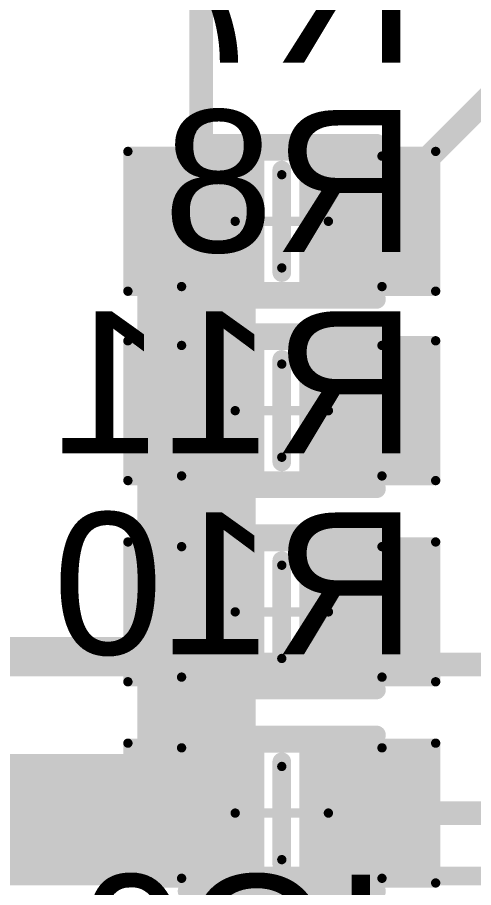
# Model space of a CAD drawing. Header units: millimetres. Extents: x 0.82 to 4.9, y 1.18 to 4.75.
# Drawn here: x 3.5183 to 3.711, y 2.8585 to 3.2261 of the extents above; entities that cross this region are included whole.
import ezdxf

# ---------------------------------------------------------------- set-up
doc = ezdxf.new("R2010")
doc.units = ezdxf.units.MM
doc.header["$MEASUREMENT"] = 0
for name, color, linetype in [('BottomLayer', 5, 'Continuous'), ('BottomOverlay', 54, 'Continuous'), ('BottomPaste', 16, 'Continuous'), ('BottomSolder', 6, 'Continuous'), ('Mechanical1', 6, 'Continuous'), ('Mechanical15', 56, 'Continuous'), ('TopOverlay', 2, 'Continuous')]:
    doc.layers.add(name, color=color, linetype=linetype)
doc.styles.add('Arial', font='arial.ttf', dxfattribs={"height": 0.2})

# ---------------------------------------------------------------- blocks, each defined once
blk = doc.blocks.new('LCD_2_4_TFT_SPI_240_320_B_1')
at = {"layer": 'BottomOverlay', "const_width": 0.01}
blk.add_lwpolyline([(0.84094, -1.51929), (0.84095, 1.51929)], dxfattribs=at)
at = {"layer": 'Mechanical15', "const_width": 0.01}
blk.add_lwpolyline([(-0.84094, 0), (0.84094, 0)], dxfattribs=at)
at = {"layer": 'Mechanical15', "const_width": 0.005}
blk.add_lwpolyline([(0.83844, 0, 1), (0.84344, 0, 1)], format="xyb", close=True, dxfattribs=at)
blk = doc.blocks.new('6_0805_L_B_28')
at = {"layer": 'BottomLayer'}
for points in [[(-0.01139, 0.02559), (-0.01139, -0.02559), (-0.06061, -0.02559), (-0.06061, 0.02559)], [(0.06061, 0.02559), (0.06061, -0.02559), (0.01139, -0.02559), (0.01139, 0.02559)]]:
    blk.add_hatch(color=5, dxfattribs=at).paths.add_polyline_path(points)
at = {"layer": 'BottomPaste'}
for points in [[(-0.01139, 0.02559), (-0.01139, -0.02559), (-0.06061, -0.02559), (-0.06061, 0.02559)], [(0.06061, 0.02559), (0.06061, -0.02559), (0.01139, -0.02559), (0.01139, 0.02559)]]:
    blk.add_hatch(color=16, dxfattribs=at).paths.add_polyline_path(points)
at = {"layer": 'BottomSolder'}
for points in [[(-0.00739, 0.02959), (-0.00739, -0.02959), (-0.06461, -0.02959), (-0.06461, 0.02959)], [(0.06461, 0.02959), (0.06461, -0.02959), (0.00739, -0.02959), (0.00739, 0.02959)]]:
    blk.add_hatch(color=6, dxfattribs=at).paths.add_polyline_path(points)
at = {"layer": 'BottomOverlay', "const_width": 0.00787}
for points in [[(0.04, 0.033), (-0.04, 0.033)], [(0, 0.02165), (0, -0.02165)], [(0.04, -0.033), (-0.04, -0.033)]]:
    blk.add_lwpolyline(points, dxfattribs=at)
at = {"layer": 'BottomOverlay', "const_width": 0.00394}
for points in [[(-0.04197, 0.033, 1), (-0.03803, 0.033, 1)], [(0.03803, 0.033, 1), (0.04197, 0.033, 1)], [(-0.00197, 0.02165, 1), (0.00197, 0.02165, 1)], [(-0.00197, -0.02165, 1), (0.00197, -0.02165, 1)], [(-0.04197, -0.033, 1), (-0.03803, -0.033, 1)], [(0.03803, -0.033, 1), (0.04197, -0.033, 1)]]:
    blk.add_lwpolyline(points, format="xyb", close=True, dxfattribs=at)
at = {"layer": 'Mechanical1', "const_width": 0.00394}
for points in [[(0.04232, 0.02756), (-0.04232, 0.02756)], [(-0.04232, 0.02756), (-0.04232, -0.02756)], [(0.04232, 0.02756), (0.04232, -0.02756)], [(0.04232, -0.02756), (-0.04232, -0.02756)]]:
    blk.add_lwpolyline(points, dxfattribs=at)
at = {"layer": 'Mechanical1', "const_width": 0.00197}
for points in [[(-0.04331, 0.02756, 1), (-0.04134, 0.02756, 1)], [(-0.04331, 0.02756, 1), (-0.04134, 0.02756, 1)], [(0.04134, 0.02756, 1), (0.04331, 0.02756, 1)], [(0.04134, 0.02756, 1), (0.04331, 0.02756, 1)], [(-0.04331, -0.02756, 1), (-0.04134, -0.02756, 1)], [(-0.04331, -0.02756, 1), (-0.04134, -0.02756, 1)], [(0.04134, -0.02756, 1), (0.04331, -0.02756, 1)], [(0.04134, -0.02756, 1), (0.04331, -0.02756, 1)]]:
    blk.add_lwpolyline(points, format="xyb", close=True, dxfattribs=at)
at = {"layer": 'Mechanical15', "const_width": 0.00394}
for points in [[(-0.065, 0.02953), (-0.065, -0.02953)], [(0.065, 0.02953), (-0.065, 0.02953)], [(0.065, 0.02953), (0.065, -0.02953)], [(0, 0.01968), (0, -0.01969)], [(0.01969, 0), (-0.01969, 0)], [(0.065, -0.02953), (-0.065, -0.02953)]]:
    blk.add_lwpolyline(points, dxfattribs=at)
at = {"layer": 'Mechanical15', "const_width": 0.00197}
for points in [[(-0.06598, 0.02953, 1), (-0.06402, 0.02953, 1)], [(-0.06598, 0.02953, 1), (-0.06402, 0.02953, 1)], [(0.06402, 0.02953, 1), (0.06598, 0.02953, 1)], [(0.06402, 0.02953, 1), (0.06598, 0.02953, 1)], [(-0.00098, 0.01968, 1), (0.00098, 0.01968, 1)], [(-0.02067, 0, 1), (-0.0187, 0, 1)], [(0.0187, 0, 1), (0.02067, 0, 1)], [(-0.00098, -0.01969, 1), (0.00098, -0.01969, 1)], [(-0.06598, -0.02953, 1), (-0.06402, -0.02953, 1)], [(-0.06598, -0.02953, 1), (-0.06402, -0.02953, 1)], [(0.06402, -0.02953, 1), (0.06598, -0.02953, 1)], [(0.06402, -0.02953, 1), (0.06598, -0.02953, 1)]]:
    blk.add_lwpolyline(points, format="xyb", close=True, dxfattribs=at)
blk = doc.blocks.new('6_0805_L_B_29')
at = {"layer": 'BottomLayer'}
for points in [[(-0.01139, 0.02559), (-0.01139, -0.02559), (-0.06061, -0.02559), (-0.06061, 0.02559)], [(0.06061, 0.02559), (0.06061, -0.02559), (0.01139, -0.02559), (0.01139, 0.02559)]]:
    blk.add_hatch(color=5, dxfattribs=at).paths.add_polyline_path(points)
at = {"layer": 'BottomPaste'}
for points in [[(-0.01139, 0.02559), (-0.01139, -0.02559), (-0.06061, -0.02559), (-0.06061, 0.02559)], [(0.06061, 0.02559), (0.06061, -0.02559), (0.01139, -0.02559), (0.01139, 0.02559)]]:
    blk.add_hatch(color=16, dxfattribs=at).paths.add_polyline_path(points)
at = {"layer": 'BottomSolder'}
for points in [[(-0.00739, 0.02959), (-0.00739, -0.02959), (-0.06461, -0.02959), (-0.06461, 0.02959)], [(0.06461, 0.02959), (0.06461, -0.02959), (0.00739, -0.02959), (0.00739, 0.02959)]]:
    blk.add_hatch(color=6, dxfattribs=at).paths.add_polyline_path(points)
at = {"layer": 'BottomOverlay', "const_width": 0.00787}
for points in [[(0.04, 0.033), (-0.04, 0.033)], [(0, 0.02165), (0, -0.02165)], [(0.04, -0.033), (-0.04, -0.033)]]:
    blk.add_lwpolyline(points, dxfattribs=at)
at = {"layer": 'BottomOverlay', "const_width": 0.00394}
for points in [[(-0.04197, 0.033, 1), (-0.03803, 0.033, 1)], [(0.03803, 0.033, 1), (0.04197, 0.033, 1)], [(-0.00197, 0.02165, 1), (0.00197, 0.02165, 1)], [(-0.00197, -0.02165, 1), (0.00197, -0.02165, 1)], [(-0.04197, -0.033, 1), (-0.03803, -0.033, 1)], [(0.03803, -0.033, 1), (0.04197, -0.033, 1)]]:
    blk.add_lwpolyline(points, format="xyb", close=True, dxfattribs=at)
at = {"layer": 'Mechanical1', "const_width": 0.00394}
for points in [[(0.04232, 0.02756), (-0.04232, 0.02756)], [(-0.04232, 0.02756), (-0.04232, -0.02756)], [(0.04232, 0.02756), (0.04232, -0.02756)], [(0.04232, -0.02756), (-0.04232, -0.02756)]]:
    blk.add_lwpolyline(points, dxfattribs=at)
at = {"layer": 'Mechanical1', "const_width": 0.00197}
for points in [[(-0.04331, 0.02756, 1), (-0.04134, 0.02756, 1)], [(-0.04331, 0.02756, 1), (-0.04134, 0.02756, 1)], [(0.04134, 0.02756, 1), (0.04331, 0.02756, 1)], [(0.04134, 0.02756, 1), (0.04331, 0.02756, 1)], [(-0.04331, -0.02756, 1), (-0.04134, -0.02756, 1)], [(-0.04331, -0.02756, 1), (-0.04134, -0.02756, 1)], [(0.04134, -0.02756, 1), (0.04331, -0.02756, 1)], [(0.04134, -0.02756, 1), (0.04331, -0.02756, 1)]]:
    blk.add_lwpolyline(points, format="xyb", close=True, dxfattribs=at)
at = {"layer": 'Mechanical15', "const_width": 0.00394}
for points in [[(-0.065, 0.02953), (-0.065, -0.02953)], [(0.065, 0.02953), (-0.065, 0.02953)], [(0.065, 0.02953), (0.065, -0.02953)], [(0, 0.01968), (0, -0.01969)], [(0.01969, 0), (-0.01969, 0)], [(0.065, -0.02953), (-0.065, -0.02953)]]:
    blk.add_lwpolyline(points, dxfattribs=at)
at = {"layer": 'Mechanical15', "const_width": 0.00197}
for points in [[(-0.06598, 0.02953, 1), (-0.06402, 0.02953, 1)], [(-0.06598, 0.02953, 1), (-0.06402, 0.02953, 1)], [(0.06402, 0.02953, 1), (0.06598, 0.02953, 1)], [(0.06402, 0.02953, 1), (0.06598, 0.02953, 1)], [(-0.00098, 0.01968, 1), (0.00098, 0.01968, 1)], [(-0.02067, 0, 1), (-0.0187, 0, 1)], [(0.0187, 0, 1), (0.02067, 0, 1)], [(-0.00098, -0.01969, 1), (0.00098, -0.01969, 1)], [(-0.06598, -0.02953, 1), (-0.06402, -0.02953, 1)], [(-0.06598, -0.02953, 1), (-0.06402, -0.02953, 1)], [(0.06402, -0.02953, 1), (0.06598, -0.02953, 1)], [(0.06402, -0.02953, 1), (0.06598, -0.02953, 1)]]:
    blk.add_lwpolyline(points, format="xyb", close=True, dxfattribs=at)
blk = doc.blocks.new('6_0805_L_B_31')
at = {"layer": 'BottomLayer'}
for points in [[(-0.01139, 0.02559), (-0.01139, -0.02559), (-0.06061, -0.02559), (-0.06061, 0.02559)], [(0.06061, 0.02559), (0.06061, -0.02559), (0.01139, -0.02559), (0.01139, 0.02559)]]:
    blk.add_hatch(color=5, dxfattribs=at).paths.add_polyline_path(points)
at = {"layer": 'BottomPaste'}
for points in [[(-0.01139, 0.02559), (-0.01139, -0.02559), (-0.06061, -0.02559), (-0.06061, 0.02559)], [(0.06061, 0.02559), (0.06061, -0.02559), (0.01139, -0.02559), (0.01139, 0.02559)]]:
    blk.add_hatch(color=16, dxfattribs=at).paths.add_polyline_path(points)
at = {"layer": 'BottomSolder'}
for points in [[(-0.00739, 0.02959), (-0.00739, -0.02959), (-0.06461, -0.02959), (-0.06461, 0.02959)], [(0.06461, 0.02959), (0.06461, -0.02959), (0.00739, -0.02959), (0.00739, 0.02959)]]:
    blk.add_hatch(color=6, dxfattribs=at).paths.add_polyline_path(points)
at = {"layer": 'BottomOverlay', "const_width": 0.00787}
for points in [[(0.04, 0.033), (-0.04, 0.033)], [(0, 0.02165), (0, -0.02165)], [(0.04, -0.033), (-0.04, -0.033)]]:
    blk.add_lwpolyline(points, dxfattribs=at)
at = {"layer": 'BottomOverlay', "const_width": 0.00394}
for points in [[(-0.04197, 0.033, 1), (-0.03803, 0.033, 1)], [(0.03803, 0.033, 1), (0.04197, 0.033, 1)], [(-0.00197, 0.02165, 1), (0.00197, 0.02165, 1)], [(-0.00197, -0.02165, 1), (0.00197, -0.02165, 1)], [(-0.04197, -0.033, 1), (-0.03803, -0.033, 1)], [(0.03803, -0.033, 1), (0.04197, -0.033, 1)]]:
    blk.add_lwpolyline(points, format="xyb", close=True, dxfattribs=at)
at = {"layer": 'Mechanical1', "const_width": 0.00394}
for points in [[(0.04232, 0.02756), (-0.04232, 0.02756)], [(-0.04232, 0.02756), (-0.04232, -0.02756)], [(0.04232, 0.02756), (0.04232, -0.02756)], [(0.04232, -0.02756), (-0.04232, -0.02756)]]:
    blk.add_lwpolyline(points, dxfattribs=at)
at = {"layer": 'Mechanical1', "const_width": 0.00197}
for points in [[(-0.04331, 0.02756, 1), (-0.04134, 0.02756, 1)], [(-0.04331, 0.02756, 1), (-0.04134, 0.02756, 1)], [(0.04134, 0.02756, 1), (0.04331, 0.02756, 1)], [(0.04134, 0.02756, 1), (0.04331, 0.02756, 1)], [(-0.04331, -0.02756, 1), (-0.04134, -0.02756, 1)], [(-0.04331, -0.02756, 1), (-0.04134, -0.02756, 1)], [(0.04134, -0.02756, 1), (0.04331, -0.02756, 1)], [(0.04134, -0.02756, 1), (0.04331, -0.02756, 1)]]:
    blk.add_lwpolyline(points, format="xyb", close=True, dxfattribs=at)
at = {"layer": 'Mechanical15', "const_width": 0.00394}
for points in [[(-0.065, 0.02953), (-0.065, -0.02953)], [(0.065, 0.02953), (-0.065, 0.02953)], [(0.065, 0.02953), (0.065, -0.02953)], [(0, 0.01968), (0, -0.01969)], [(0.01969, 0), (-0.01969, 0)], [(0.065, -0.02953), (-0.065, -0.02953)]]:
    blk.add_lwpolyline(points, dxfattribs=at)
at = {"layer": 'Mechanical15', "const_width": 0.00197}
for points in [[(-0.06598, 0.02953, 1), (-0.06402, 0.02953, 1)], [(-0.06598, 0.02953, 1), (-0.06402, 0.02953, 1)], [(0.06402, 0.02953, 1), (0.06598, 0.02953, 1)], [(0.06402, 0.02953, 1), (0.06598, 0.02953, 1)], [(-0.00098, 0.01968, 1), (0.00098, 0.01968, 1)], [(-0.02067, 0, 1), (-0.0187, 0, 1)], [(0.0187, 0, 1), (0.02067, 0, 1)], [(-0.00098, -0.01969, 1), (0.00098, -0.01969, 1)], [(-0.06598, -0.02953, 1), (-0.06402, -0.02953, 1)], [(-0.06598, -0.02953, 1), (-0.06402, -0.02953, 1)], [(0.06402, -0.02953, 1), (0.06598, -0.02953, 1)], [(0.06402, -0.02953, 1), (0.06598, -0.02953, 1)]]:
    blk.add_lwpolyline(points, format="xyb", close=True, dxfattribs=at)
blk = doc.blocks.new('6_0805_L_B_32')
at = {"layer": 'BottomLayer'}
for points in [[(-0.01139, 0.02559), (-0.01139, -0.02559), (-0.06061, -0.02559), (-0.06061, 0.02559)], [(0.06061, 0.02559), (0.06061, -0.02559), (0.01139, -0.02559), (0.01139, 0.02559)]]:
    blk.add_hatch(color=5, dxfattribs=at).paths.add_polyline_path(points)
at = {"layer": 'BottomPaste'}
for points in [[(-0.01139, 0.02559), (-0.01139, -0.02559), (-0.06061, -0.02559), (-0.06061, 0.02559)], [(0.06061, 0.02559), (0.06061, -0.02559), (0.01139, -0.02559), (0.01139, 0.02559)]]:
    blk.add_hatch(color=16, dxfattribs=at).paths.add_polyline_path(points)
at = {"layer": 'BottomSolder'}
for points in [[(-0.00739, 0.02959), (-0.00739, -0.02959), (-0.06461, -0.02959), (-0.06461, 0.02959)], [(0.06461, 0.02959), (0.06461, -0.02959), (0.00739, -0.02959), (0.00739, 0.02959)]]:
    blk.add_hatch(color=6, dxfattribs=at).paths.add_polyline_path(points)
at = {"layer": 'BottomOverlay', "const_width": 0.00787}
for points in [[(0.04, 0.033), (-0.04, 0.033)], [(0, 0.02165), (0, -0.02165)], [(0.04, -0.033), (-0.04, -0.033)]]:
    blk.add_lwpolyline(points, dxfattribs=at)
at = {"layer": 'BottomOverlay', "const_width": 0.00394}
for points in [[(-0.04197, 0.033, 1), (-0.03803, 0.033, 1)], [(0.03803, 0.033, 1), (0.04197, 0.033, 1)], [(-0.00197, 0.02165, 1), (0.00197, 0.02165, 1)], [(-0.00197, -0.02165, 1), (0.00197, -0.02165, 1)], [(-0.04197, -0.033, 1), (-0.03803, -0.033, 1)], [(0.03803, -0.033, 1), (0.04197, -0.033, 1)]]:
    blk.add_lwpolyline(points, format="xyb", close=True, dxfattribs=at)
at = {"layer": 'Mechanical1', "const_width": 0.00394}
for points in [[(0.04232, 0.02756), (-0.04232, 0.02756)], [(-0.04232, 0.02756), (-0.04232, -0.02756)], [(0.04232, 0.02756), (0.04232, -0.02756)], [(0.04232, -0.02756), (-0.04232, -0.02756)]]:
    blk.add_lwpolyline(points, dxfattribs=at)
at = {"layer": 'Mechanical1', "const_width": 0.00197}
for points in [[(-0.04331, 0.02756, 1), (-0.04134, 0.02756, 1)], [(-0.04331, 0.02756, 1), (-0.04134, 0.02756, 1)], [(0.04134, 0.02756, 1), (0.04331, 0.02756, 1)], [(0.04134, 0.02756, 1), (0.04331, 0.02756, 1)], [(-0.04331, -0.02756, 1), (-0.04134, -0.02756, 1)], [(-0.04331, -0.02756, 1), (-0.04134, -0.02756, 1)], [(0.04134, -0.02756, 1), (0.04331, -0.02756, 1)], [(0.04134, -0.02756, 1), (0.04331, -0.02756, 1)]]:
    blk.add_lwpolyline(points, format="xyb", close=True, dxfattribs=at)
at = {"layer": 'Mechanical15', "const_width": 0.00394}
for points in [[(-0.065, 0.02953), (-0.065, -0.02953)], [(0.065, 0.02953), (-0.065, 0.02953)], [(0.065, 0.02953), (0.065, -0.02953)], [(0, 0.01968), (0, -0.01969)], [(0.01969, 0), (-0.01969, 0)], [(0.065, -0.02953), (-0.065, -0.02953)]]:
    blk.add_lwpolyline(points, dxfattribs=at)
at = {"layer": 'Mechanical15', "const_width": 0.00197}
for points in [[(-0.06598, 0.02953, 1), (-0.06402, 0.02953, 1)], [(-0.06598, 0.02953, 1), (-0.06402, 0.02953, 1)], [(0.06402, 0.02953, 1), (0.06598, 0.02953, 1)], [(0.06402, 0.02953, 1), (0.06598, 0.02953, 1)], [(-0.00098, 0.01968, 1), (0.00098, 0.01968, 1)], [(-0.02067, 0, 1), (-0.0187, 0, 1)], [(0.0187, 0, 1), (0.02067, 0, 1)], [(-0.00098, -0.01969, 1), (0.00098, -0.01969, 1)], [(-0.06598, -0.02953, 1), (-0.06402, -0.02953, 1)], [(-0.06598, -0.02953, 1), (-0.06402, -0.02953, 1)], [(0.06402, -0.02953, 1), (0.06598, -0.02953, 1)], [(0.06402, -0.02953, 1), (0.06598, -0.02953, 1)]]:
    blk.add_lwpolyline(points, format="xyb", close=True, dxfattribs=at)
blk = doc.blocks.new('MODUL_HRS4_64')
at = {"layer": 'TopOverlay', "const_width": 0.00787}
blk.add_lwpolyline([(-0.33858, 0.289), (0.41, 0.289)], dxfattribs=at)

msp = doc.modelspace()

# ---------------------------------------------------------------- linework, layer by layer
at = {"layer": 'BottomLayer'}
for points, const_width in [([(3.666, 3.14098), (3.72561, 3.20059)], 0.01), ([(3.594, 3.06), (3.594, 3.14)], 0.05), ([(3.666, 3.14), (3.666, 3.14098)], 0.01), ([(3.594, 2.975), (3.594, 3.06)], 0.05), ([(3.594, 2.89), (3.594, 2.975)], 0.05), ([(3.46242, 2.89), (3.594, 2.89)], 0.05), ([(3.666, 2.89), (3.72248, 2.89)], 0.01)]:
    msp.add_lwpolyline(points, dxfattribs=dict(at, const_width=const_width))
for points, const_width in [([(3.5815, 3.14, 1), (3.6065, 3.14, 1)], 0.025), ([(3.6635, 3.14098, 1), (3.6685, 3.14098, 1)], 0.005), ([(3.6635, 3.14098, 1), (3.6685, 3.14098, 1)], 0.005), ([(3.6635, 3.14, 1), (3.6685, 3.14, 1)], 0.005), ([(3.5815, 3.06, 1), (3.6065, 3.06, 1)], 0.025), ([(3.5815, 3.06, 1), (3.6065, 3.06, 1)], 0.025), ([(3.5815, 2.975, 1), (3.6065, 2.975, 1)], 0.025), ([(3.5815, 2.975, 1), (3.6065, 2.975, 1)], 0.025), ([(3.5815, 2.89, 1), (3.6065, 2.89, 1)], 0.025), ([(3.5815, 2.89, 1), (3.6065, 2.89, 1)], 0.025), ([(3.6635, 2.89, 1), (3.6685, 2.89, 1)], 0.005)]:
    msp.add_lwpolyline(points, format="xyb", close=True, dxfattribs=dict(at, const_width=const_width))
at = {"layer": 'Mechanical15', "const_width": 0.01}
msp.add_lwpolyline([(0.825, 2.95276), (4.895, 2.95276)], dxfattribs=at)

# ---------------------------------------------------------------- block references
for name, p in [('LCD_2_4_TFT_SPI_240_320_B_1', (2.755, 2.95945)), ('MODUL_HRS4_64', (3.66742, 2.57437))]:
    msp.add_blockref(name, p)
at = {"rotation": 180}
for name, p in [('6_0805_L_B_32', (3.63, 3.14)), ('6_0805_L_B_31', (3.63, 3.06)), ('6_0805_L_B_28', (3.63, 2.975)), ('6_0805_L_B_29', (3.63, 2.89))]:
    msp.add_blockref(name, p, dxfattribs=at)

# ---------------------------------------------------------------- texts
at = {"layer": 'BottomOverlay', "style": 'Arial', "text_generation_flag": 2}
for s, p in [('R7', (3.687, 3.207)), ('R8', (3.687, 3.127)), ('R11', (3.687, 3.042)), ('R10', (3.687, 2.957)), ('IC6', (3.675, 2.804))]:
    msp.add_text(s, height=0.06, dxfattribs=at).set_placement(p)

doc.saveas('drawing.dxf')
